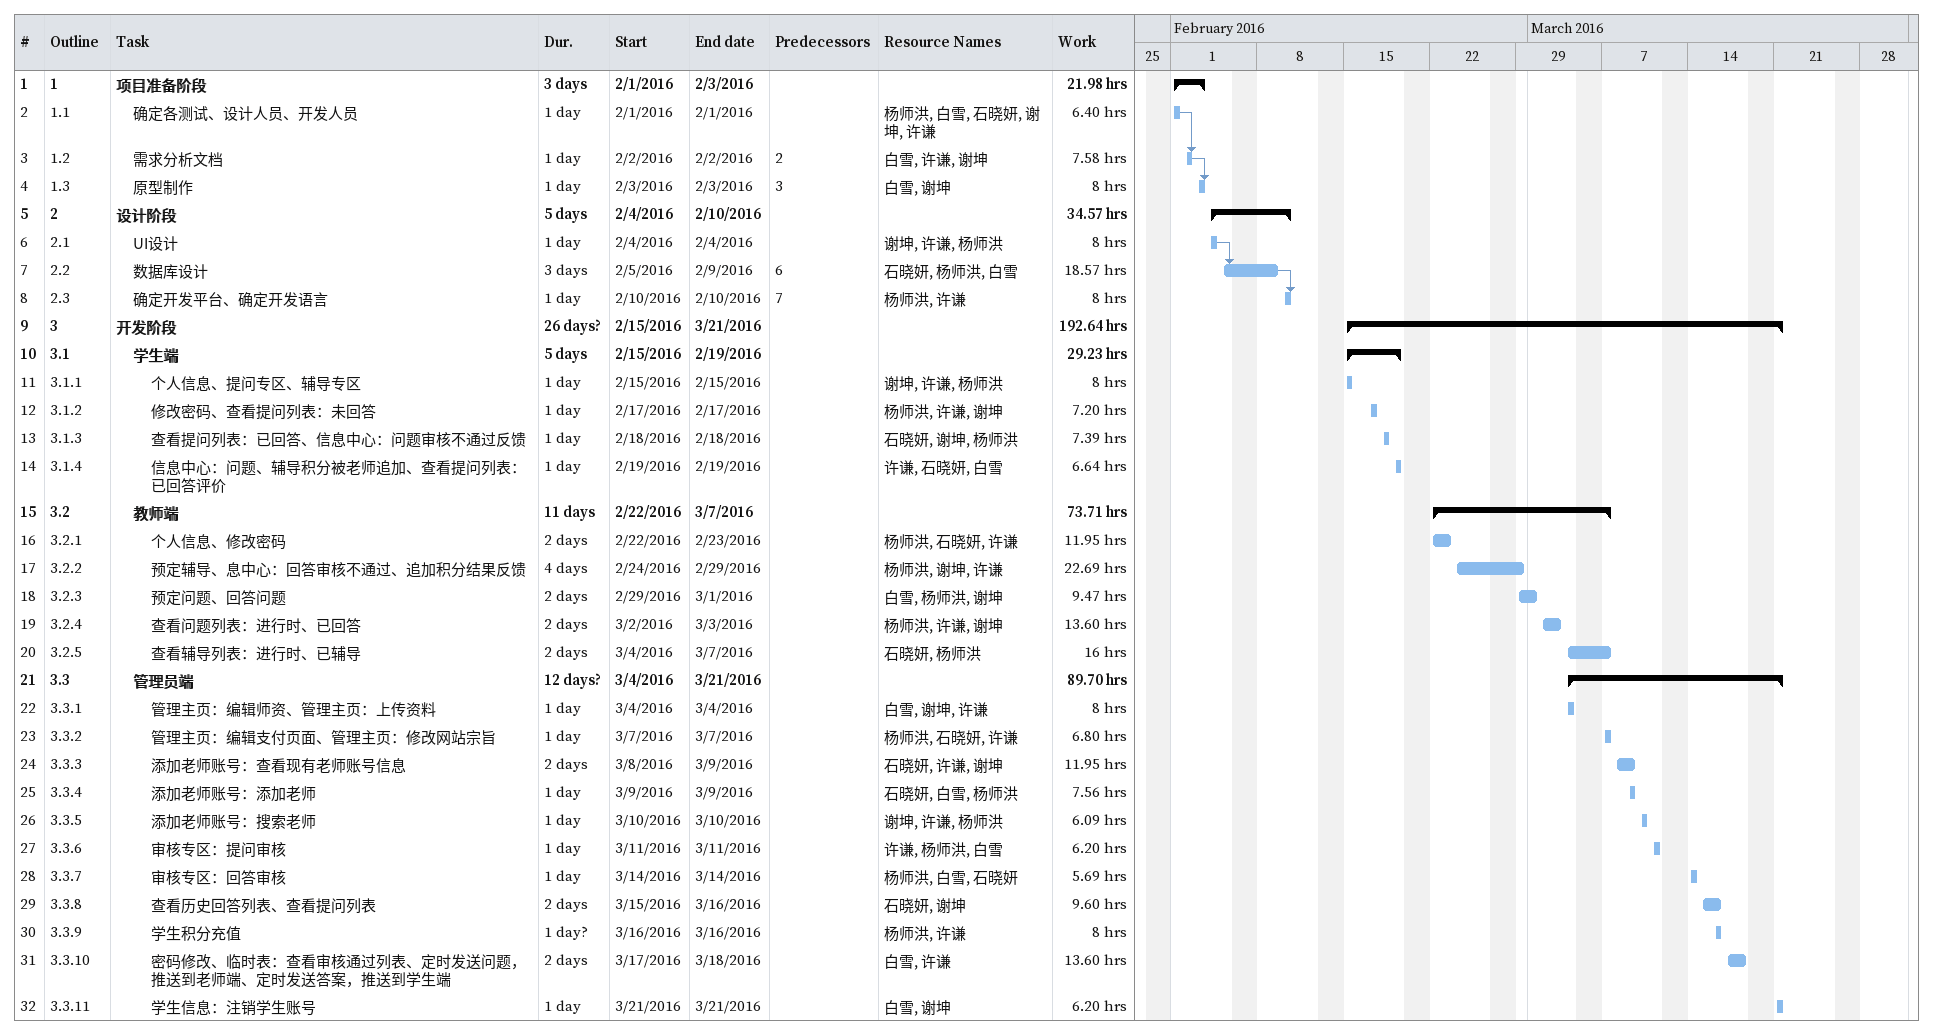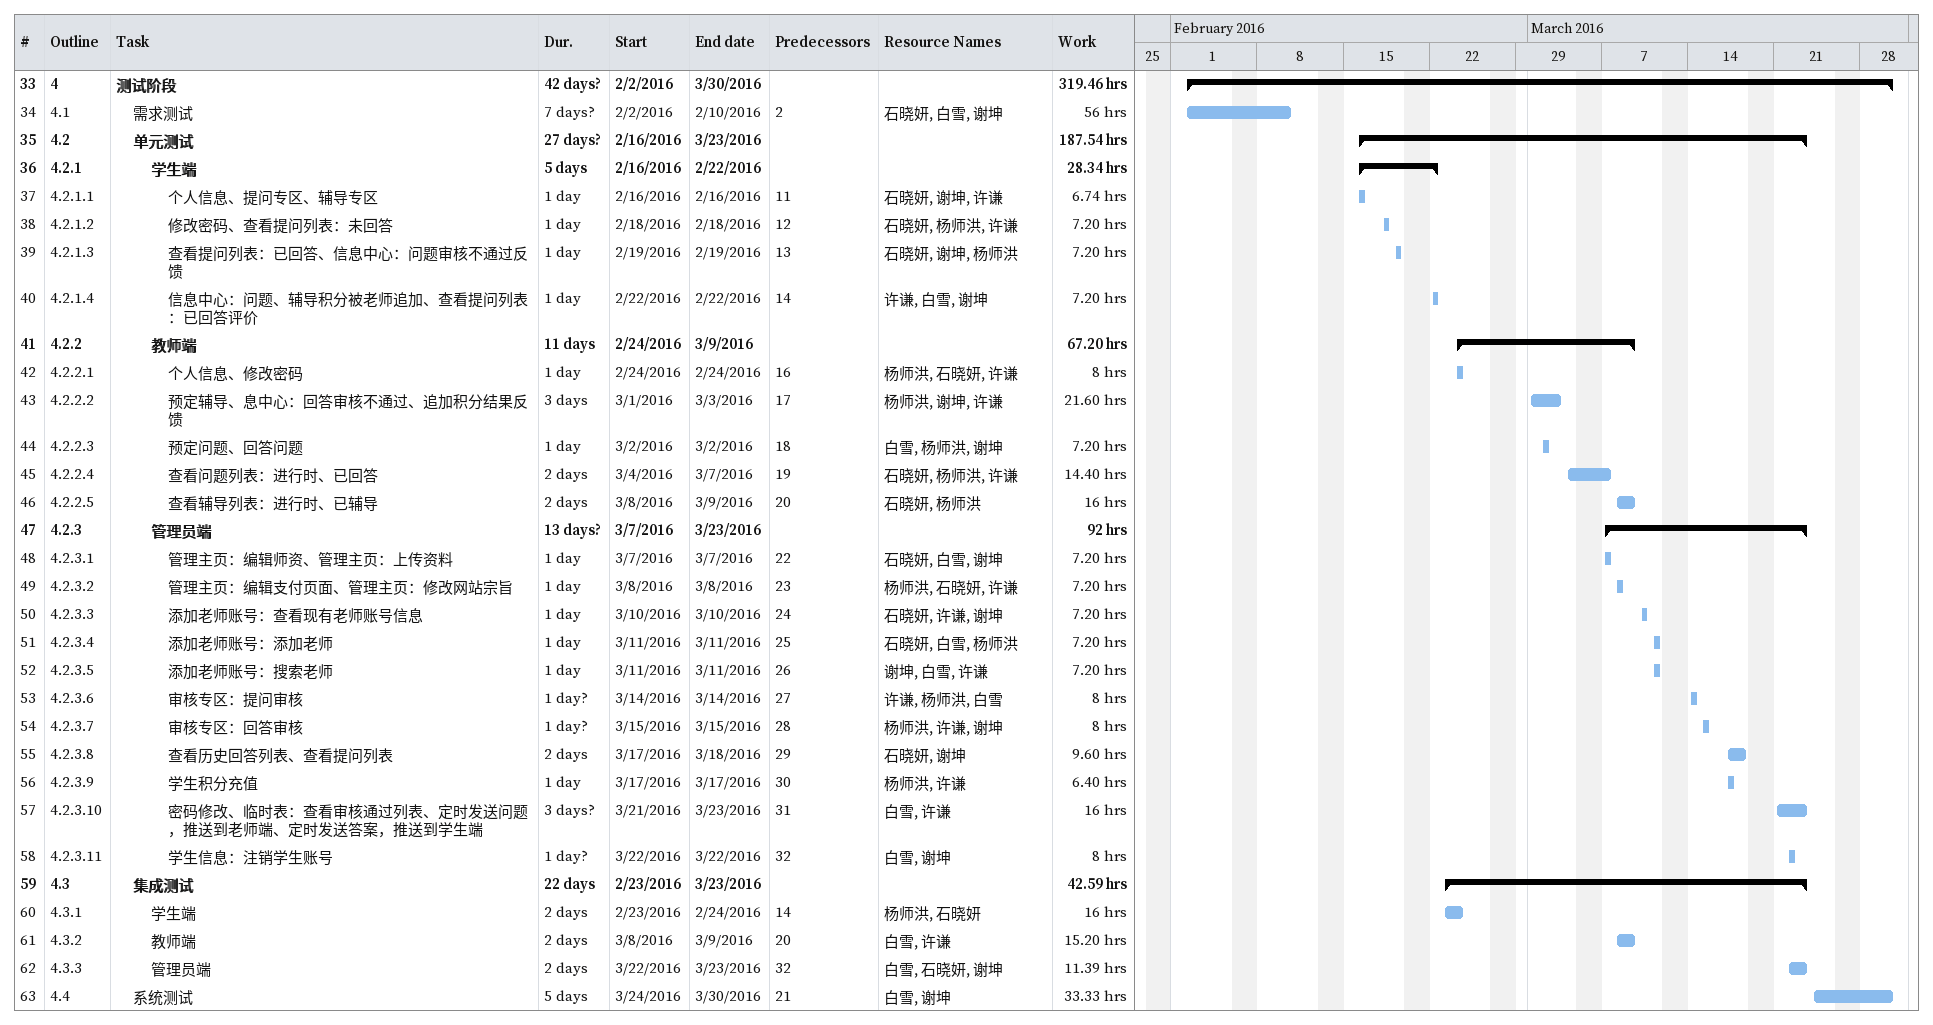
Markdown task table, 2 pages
| ID | WBS | Task | Duration | Start | Finish | Predecessors | Resources | Work (h) |
|---|---|---|---|---|---|---|---|---|
| 1 | 1 | **项目准备阶段** | 3d | 2016-02-01 | 2016-02-03 |  |  | 21.98 |
| 2 | 1.1 | 确定各测试、设计人员、开发人员 | 1d | 2016-02-01 | 2016-02-01 |  | 杨师洪, 白雪, 石晓妍, 谢坤, 许谦 | 6.40 |
| 3 | 1.2 | 需求分析文档 | 1d | 2016-02-02 | 2016-02-02 | 2 | 白雪, 许谦, 谢坤 | 7.58 |
| 4 | 1.3 | 原型制作 | 1d | 2016-02-03 | 2016-02-03 | 3 | 白雪, 谢坤 | 8 |
| 5 | 2 | **设计阶段** | 5d | 2016-02-04 | 2016-02-10 |  |  | 34.57 |
| 6 | 2.1 | UI设计 | 1d | 2016-02-04 | 2016-02-04 |  | 谢坤, 许谦, 杨师洪 | 8 |
| 7 | 2.2 | 数据库设计 | 3d | 2016-02-05 | 2016-02-09 | 6 | 石晓妍, 杨师洪, 白雪 | 18.57 |
| 8 | 2.3 | 确定开发平台、确定开发语言 | 1d | 2016-02-10 | 2016-02-10 | 7 | 杨师洪, 许谦 | 8 |
| 9 | 3 | **开发阶段** | 26d? | 2016-02-15 | 2016-03-21 |  |  | 192.64 |
| 10 | 3.1 | **学生端** | 5d | 2016-02-15 | 2016-02-19 |  |  | 29.23 |
| 11 | 3.1.1 | 个人信息、提问专区、辅导专区 | 1d | 2016-02-15 | 2016-02-15 |  | 谢坤, 许谦, 杨师洪 | 8 |
| 12 | 3.1.2 | 修改密码、查看提问列表：未回答 | 1d | 2016-02-17 | 2016-02-17 |  | 杨师洪, 许谦, 谢坤 | 7.20 |
| 13 | 3.1.3 | 查看提问列表：已回答、信息中心：问题审核不通过反馈 | 1d | 2016-02-18 | 2016-02-18 |  | 石晓妍, 谢坤, 杨师洪 | 7.39 |
| 14 | 3.1.4 | 信息中心：问题、辅导积分被老师追加、查看提问列表：已回答评价 | 1d | 2016-02-19 | 2016-02-19 |  | 许谦, 石晓妍, 白雪 | 6.64 |
| 15 | 3.2 | **教师端** | 11d | 2016-02-22 | 2016-03-07 |  |  | 73.71 |
| 16 | 3.2.1 | 个人信息、修改密码 | 2d | 2016-02-22 | 2016-02-23 |  | 杨师洪, 石晓妍, 许谦 | 11.95 |
| 17 | 3.2.2 | 预定辅导、息中心：回答审核不通过、追加积分结果反馈 | 4d | 2016-02-24 | 2016-02-29 |  | 杨师洪, 谢坤, 许谦 | 22.69 |
| 18 | 3.2.3 | 预定问题、回答问题 | 2d | 2016-02-29 | 2016-03-01 |  | 白雪, 杨师洪, 谢坤 | 9.47 |
| 19 | 3.2.4 | 查看问题列表：进行时、已回答 | 2d | 2016-03-02 | 2016-03-03 |  | 杨师洪, 许谦, 谢坤 | 13.60 |
| 20 | 3.2.5 | 查看辅导列表：进行时、已辅导 | 2d | 2016-03-04 | 2016-03-07 |  | 石晓妍, 杨师洪 | 16 |
| 21 | 3.3 | **管理员端** | 12d? | 2016-03-04 | 2016-03-21 |  |  | 89.70 |
| 22 | 3.3.1 | 管理主页：编辑师资、管理主页：上传资料 | 1d | 2016-03-04 | 2016-03-04 |  | 白雪, 谢坤, 许谦 | 8 |
| 23 | 3.3.2 | 管理主页：编辑支付页面、管理主页：修改网站宗旨 | 1d | 2016-03-07 | 2016-03-07 |  | 杨师洪, 石晓妍, 许谦 | 6.80 |
| 24 | 3.3.3 | 添加老师账号：查看现有老师账号信息 | 2d | 2016-03-08 | 2016-03-09 |  | 石晓妍, 许谦, 谢坤 | 11.95 |
| 25 | 3.3.4 | 添加老师账号：添加老师 | 1d | 2016-03-09 | 2016-03-09 |  | 石晓妍, 白雪, 杨师洪 | 7.56 |
| 26 | 3.3.5 | 添加老师账号：搜索老师 | 1d | 2016-03-10 | 2016-03-10 |  | 谢坤, 许谦, 杨师洪 | 6.09 |
| 27 | 3.3.6 | 审核专区：提问审核 | 1d | 2016-03-11 | 2016-03-11 |  | 许谦, 杨师洪, 白雪 | 6.20 |
| 28 | 3.3.7 | 审核专区：回答审核 | 1d | 2016-03-14 | 2016-03-14 |  | 杨师洪, 白雪, 石晓妍 | 5.69 |
| 29 | 3.3.8 | 查看历史回答列表、查看提问列表 | 2d | 2016-03-15 | 2016-03-16 |  | 石晓妍, 谢坤 | 9.60 |
| 30 | 3.3.9 | 学生积分充值 | 1d? | 2016-03-16 | 2016-03-16 |  | 杨师洪, 许谦 | 8 |
| 31 | 3.3.10 | 密码修改、临时表：查看审核通过列表、定时发送问题，推送到老师端、定时发送答案，推送到学生端 | 2d | 2016-03-17 | 2016-03-18 |  | 白雪, 许谦 | 13.60 |
| 32 | 3.3.11 | 学生信息：注销学生账号 | 1d | 2016-03-21 | 2016-03-21 |  | 白雪, 谢坤 | 6.20 |
| 33 | 4 | **测试阶段** | 42d? | 2016-02-02 | 2016-03-30 |  |  | 319.46 |
| 34 | 4.1 | 需求测试 | 7d? | 2016-02-02 | 2016-02-10 | 2 | 石晓妍, 白雪, 谢坤 | 56 |
| 35 | 4.2 | **单元测试** | 27d? | 2016-02-16 | 2016-03-23 |  |  | 187.54 |
| 36 | 4.2.1 | **学生端** | 5d | 2016-02-16 | 2016-02-22 |  |  | 28.34 |
| 37 | 4.2.1.1 | 个人信息、提问专区、辅导专区 | 1d | 2016-02-16 | 2016-02-16 | 11 | 石晓妍, 谢坤, 许谦 | 6.74 |
| 38 | 4.2.1.2 | 修改密码、查看提问列表：未回答 | 1d | 2016-02-18 | 2016-02-18 | 12 | 石晓妍, 杨师洪, 许谦 | 7.20 |
| 39 | 4.2.1.3 | 查看提问列表：已回答、信息中心：问题审核不通过反馈 | 1d | 2016-02-19 | 2016-02-19 | 13 | 石晓妍, 谢坤, 杨师洪 | 7.20 |
| 40 | 4.2.1.4 | 信息中心：问题、辅导积分被老师追加、查看提问列表：已回答评价 | 1d | 2016-02-22 | 2016-02-22 | 14 | 许谦, 白雪, 谢坤 | 7.20 |
| 41 | 4.2.2 | **教师端** | 11d | 2016-02-24 | 2016-03-09 |  |  | 67.20 |
| 42 | 4.2.2.1 | 个人信息、修改密码 | 1d | 2016-02-24 | 2016-02-24 | 16 | 杨师洪, 石晓妍, 许谦 | 8 |
| 43 | 4.2.2.2 | 预定辅导、息中心：回答审核不通过、追加积分结果反馈 | 3d | 2016-03-01 | 2016-03-03 | 17 | 杨师洪, 谢坤, 许谦 | 21.60 |
| 44 | 4.2.2.3 | 预定问题、回答问题 | 1d | 2016-03-02 | 2016-03-02 | 18 | 白雪, 杨师洪, 谢坤 | 7.20 |
| 45 | 4.2.2.4 | 查看问题列表：进行时、已回答 | 2d | 2016-03-04 | 2016-03-07 | 19 | 石晓妍, 杨师洪, 许谦 | 14.40 |
| 46 | 4.2.2.5 | 查看辅导列表：进行时、已辅导 | 2d | 2016-03-08 | 2016-03-09 | 20 | 石晓妍, 杨师洪 | 16 |
| 47 | 4.2.3 | **管理员端** | 13d? | 2016-03-07 | 2016-03-23 |  |  | 92 |
| 48 | 4.2.3.1 | 管理主页：编辑师资、管理主页：上传资料 | 1d | 2016-03-07 | 2016-03-07 | 22 | 石晓妍, 白雪, 谢坤 | 7.20 |
| 49 | 4.2.3.2 | 管理主页：编辑支付页面、管理主页：修改网站宗旨 | 1d | 2016-03-08 | 2016-03-08 | 23 | 杨师洪, 石晓妍, 许谦 | 7.20 |
| 50 | 4.2.3.3 | 添加老师账号：查看现有老师账号信息 | 1d | 2016-03-10 | 2016-03-10 | 24 | 石晓妍, 许谦, 谢坤 | 7.20 |
| 51 | 4.2.3.4 | 添加老师账号：添加老师 | 1d | 2016-03-11 | 2016-03-11 | 25 | 石晓妍, 白雪, 杨师洪 | 7.20 |
| 52 | 4.2.3.5 | 添加老师账号：搜索老师 | 1d | 2016-03-11 | 2016-03-11 | 26 | 谢坤, 白雪, 许谦 | 7.20 |
| 53 | 4.2.3.6 | 审核专区：提问审核 | 1d? | 2016-03-14 | 2016-03-14 | 27 | 许谦, 杨师洪, 白雪 | 8 |
| 54 | 4.2.3.7 | 审核专区：回答审核 | 1d? | 2016-03-15 | 2016-03-15 | 28 | 杨师洪, 许谦, 谢坤 | 8 |
| 55 | 4.2.3.8 | 查看历史回答列表、查看提问列表 | 2d | 2016-03-17 | 2016-03-18 | 29 | 石晓妍, 谢坤 | 9.60 |
| 56 | 4.2.3.9 | 学生积分充值 | 1d | 2016-03-17 | 2016-03-17 | 30 | 杨师洪, 许谦 | 6.40 |
| 57 | 4.2.3.10 | 密码修改、临时表：查看审核通过列表、定时发送问题，推送到老师端、定时发送答案，推送到学生端 | 3d? | 2016-03-21 | 2016-03-23 | 31 | 白雪, 许谦 | 16 |
| 58 | 4.2.3.11 | 学生信息：注销学生账号 | 1d? | 2016-03-22 | 2016-03-22 | 32 | 白雪, 谢坤 | 8 |
| 59 | 4.3 | **集成测试** | 22d | 2016-02-23 | 2016-03-23 |  |  | 42.59 |
| 60 | 4.3.1 | 学生端 | 2d | 2016-02-23 | 2016-02-24 | 14 | 杨师洪, 石晓妍 | 16 |
| 61 | 4.3.2 | 教师端 | 2d | 2016-03-08 | 2016-03-09 | 20 | 白雪, 许谦 | 15.20 |
| 62 | 4.3.3 | 管理员端 | 2d | 2016-03-22 | 2016-03-23 | 32 | 白雪, 石晓妍, 谢坤 | 11.39 |
| 63 | 4.4 | 系统测试 | 5d | 2016-03-24 | 2016-03-30 | 21 | 白雪, 谢坤 | 33.33 |
